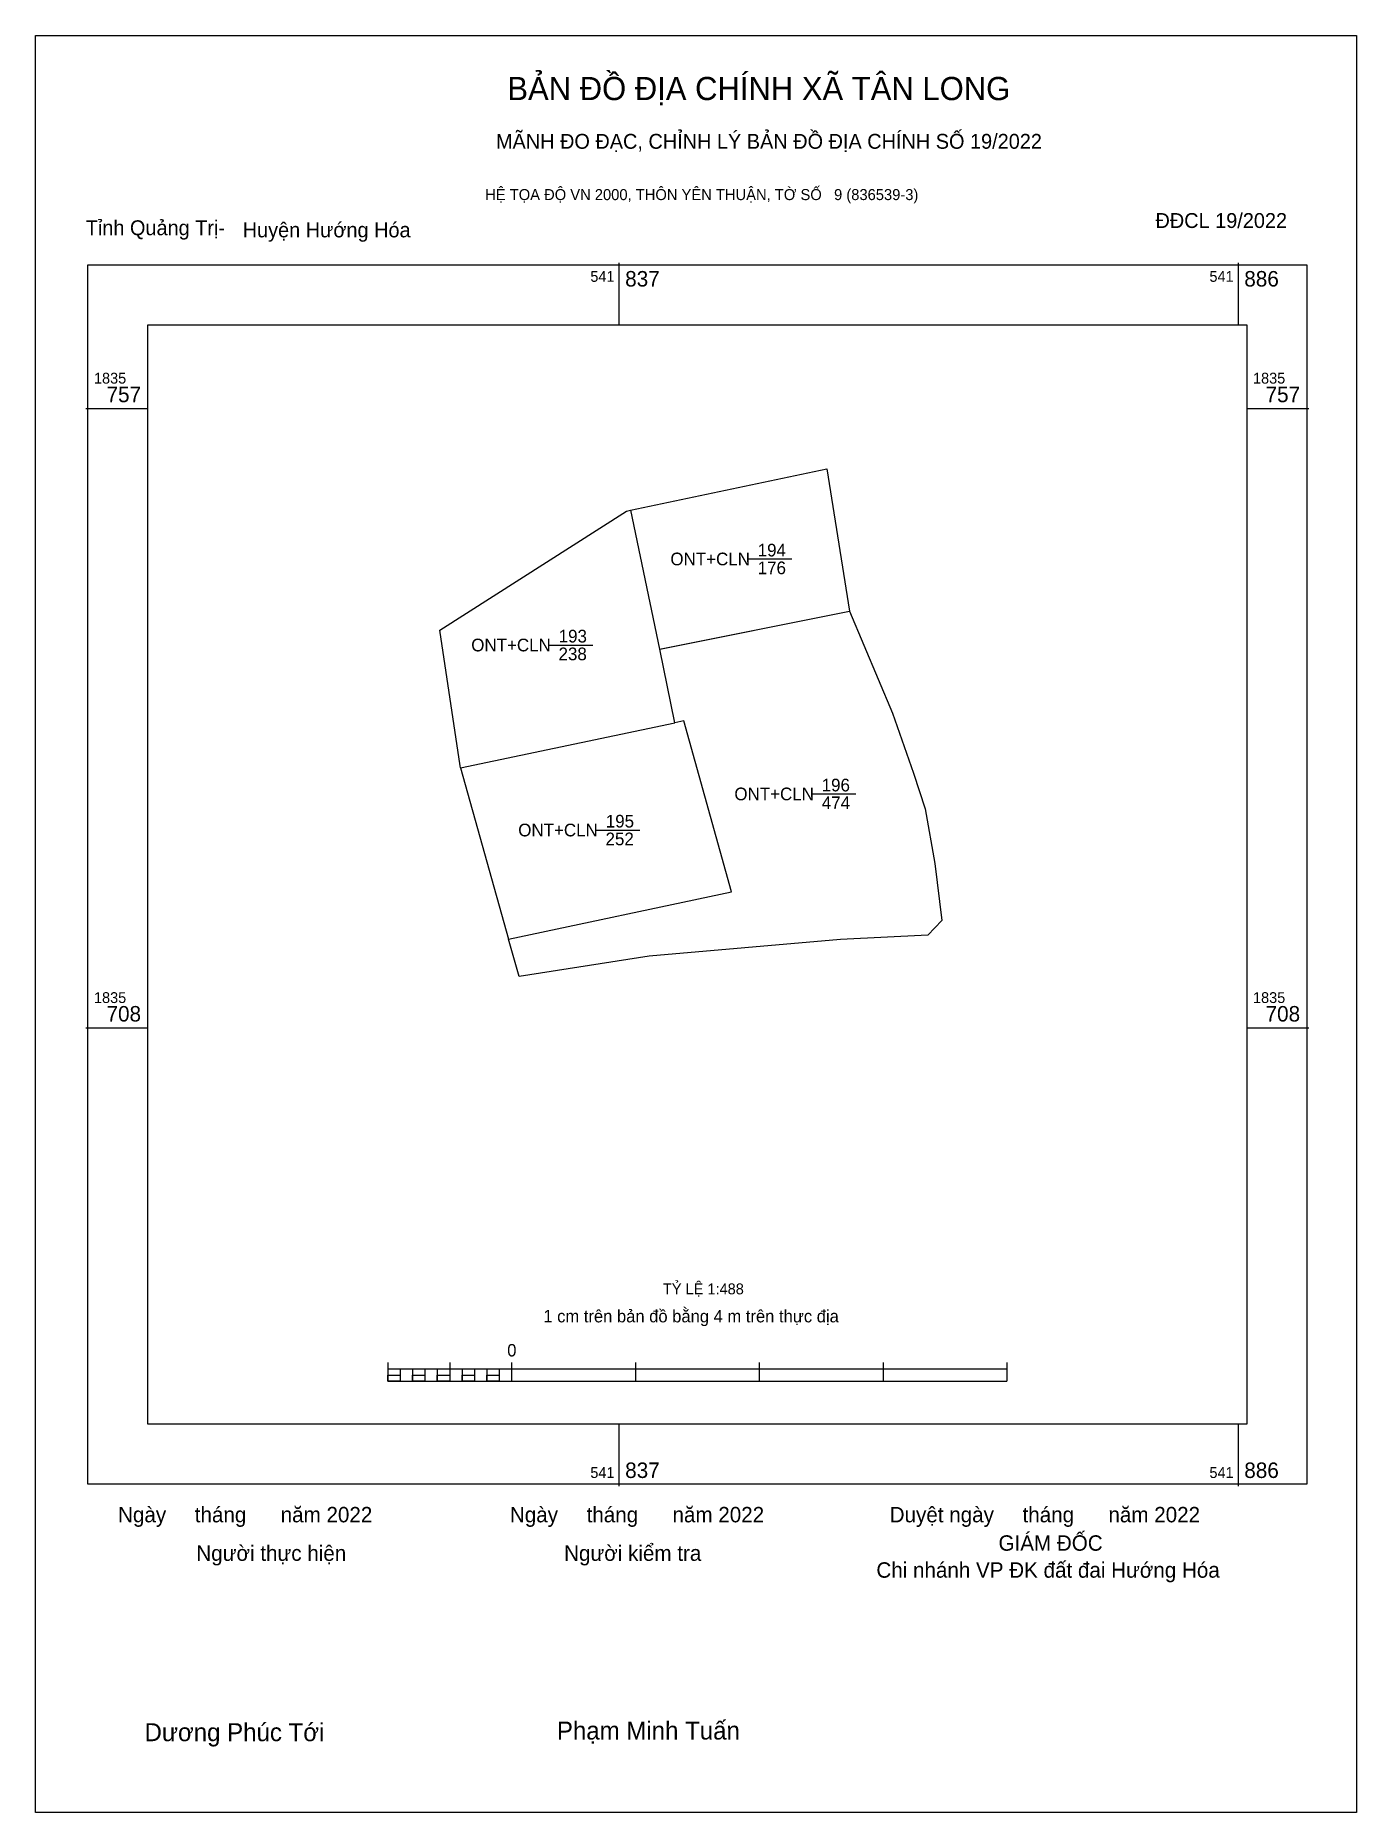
# Model space of a CAD drawing. Extents: x 541791 to 541896, y 1835647 to 1835787.
import ezdxf

# ---------------------------------------------------------------- set-up
doc = ezdxf.new("R2010")
doc.units = 0
for name, color, linetype in [('Level 10', 7, 'Continuous'), ('Level 13', 7, 'Continuous'), ('Level 15', 7, 'Continuous'), ('Level 2', 7, 'Continuous'), ('Level 4', 7, 'Continuous'), ('Level 49', 7, 'Continuous'), ('Level 6', 7, 'Continuous'), ('Level 62', 7, 'Continuous'), ('Level 63', 7, 'Continuous'), ('Level 9', 7, 'Continuous')]:
    doc.layers.add(name, color=color, linetype=linetype)

msp = doc.modelspace()

# ---------------------------------------------------------------- linework, layer by layer
at = {"layer": 'Level 10'}
for p, q in [((541838.43, 1835749.44), (541853.93, 1835752.71)), ((541853.93, 1835752.71), (541855.74, 1835741.47)), ((541838.43, 1835749.44), (541840.72, 1835738.47)), ((541840.72, 1835738.47), (541855.74, 1835741.47)), ((541825.03, 1835729.11), (541841.93, 1835732.66)), ((541825.03, 1835729.11), (541828.81, 1835715.6))]:
    msp.add_line(p, q, dxfattribs=at)
msp.add_lwpolyline([(541825.03, 1835729.11), (541824.99, 1835729.26), (541823.38, 1835739.96), (541838.12, 1835749.37), (541838.43, 1835749.44)], dxfattribs=at)
msp.add_lwpolyline([(541842.65, 1835732.81), (541841.93, 1835732.66), (541840.75, 1835738.48), (541855.74, 1835741.47), (541855.74, 1835741.46), (541859.13, 1835733.42), (541860.78, 1835728.7), (541861.71, 1835725.88), (541862.45, 1835721.57), (541863.02, 1835717.06), (541861.91, 1835715.9), (541855.02, 1835715.55), (541839.92, 1835714.24), (541829.64, 1835712.63), (541828.81, 1835715.6), (541846.42, 1835719.33)], close=True, dxfattribs=at)
msp.add_lwpolyline([(541842.65, 1835732.81), (541841.93, 1835732.66), (541840.75, 1835738.48), (541855.74, 1835741.47), (541855.74, 1835741.46), (541859.13, 1835733.42), (541860.78, 1835728.7), (541861.71, 1835725.88), (541862.45, 1835721.57), (541863.02, 1835717.06), (541861.91, 1835715.9), (541855.02, 1835715.55), (541839.92, 1835714.24), (541829.64, 1835712.63), (541828.81, 1835715.6), (541846.42, 1835719.33)], close=True, dxfattribs=at)
at = {"layer": 'Level 13'}
for p, q in [((541847.74, 1835745.59), (541851.18, 1835745.59)), ((541832.02, 1835738.8), (541835.46, 1835738.8)), ((541852.79, 1835727.05), (541856.23, 1835727.05)), ((541835.73, 1835724.2), (541839.17, 1835724.2))]:
    msp.add_line(p, q, dxfattribs=at)
at = {"layer": 'Level 15'}
msp.add_lwpolyline([(541791.48, 1835786.9), (541895.75, 1835786.9), (541895.75, 1835646.68), (541791.48, 1835646.68)], close=True, dxfattribs=at)
at = {"layer": 'Level 49'}
msp.add_line((541855.74, 1835741.46), (541855.74, 1835741.46), dxfattribs=at)
at = {"layer": 'Level 62'}
msp.add_lwpolyline([(541800.34, 1835764.07), (541887.09, 1835764.07), (541887.09, 1835677.32), (541800.34, 1835677.32)], close=True, dxfattribs=at)
at = {"layer": 'Level 63'}
for p, q in [((541837.53, 1835768.96), (541837.53, 1835764.07)), ((541886.4, 1835768.96), (541886.4, 1835764.07)), ((541795.45, 1835757.47), (541800.34, 1835757.47)), ((541887.09, 1835757.47), (541891.98, 1835757.47)), ((541795.45, 1835708.6), (541800.34, 1835708.6)), ((541887.09, 1835708.6), (541891.98, 1835708.6)), ((541819.28, 1835682.17), (541819.28, 1835680.7)), ((541819.28, 1835681.68), (541868.15, 1835681.68)), ((541820.26, 1835681.68), (541820.26, 1835680.7)), ((541821.24, 1835681.68), (541821.24, 1835680.7)), ((541822.21, 1835681.68), (541822.21, 1835680.7)), ((541823.19, 1835681.68), (541823.19, 1835680.7)), ((541824.17, 1835682.17), (541824.17, 1835680.7)), ((541824.17, 1835681.68), (541824.17, 1835680.7)), ((541825.15, 1835681.68), (541825.15, 1835680.7)), ((541826.12, 1835681.68), (541826.12, 1835680.7)), ((541827.1, 1835681.68), (541827.1, 1835680.7)), ((541828.08, 1835681.68), (541828.08, 1835680.7)), ((541829.05, 1835682.17), (541829.05, 1835680.7)), ((541829.05, 1835681.68), (541829.05, 1835680.7)), ((541838.83, 1835682.17), (541838.83, 1835680.7)), ((541848.6, 1835682.17), (541848.6, 1835680.7)), ((541858.38, 1835682.17), (541858.38, 1835680.7)), ((541868.15, 1835682.17), (541868.15, 1835680.7)), ((541819.28, 1835680.7), (541868.15, 1835680.7)), ((541837.53, 1835677.32), (541837.53, 1835672.43)), ((541886.4, 1835677.32), (541886.4, 1835672.43))]:
    msp.add_line(p, q, dxfattribs=at)
for points in [[(541795.61, 1835768.8), (541891.83, 1835768.8), (541891.83, 1835672.58), (541795.61, 1835672.58)], [(541819.28, 1835681.19), (541820.26, 1835681.19), (541820.26, 1835680.7), (541819.28, 1835680.7)], [(541819.28, 1835681.19), (541820.26, 1835681.19), (541820.26, 1835680.7), (541819.28, 1835680.7)], [(541821.24, 1835681.19), (541822.21, 1835681.19), (541822.21, 1835680.7), (541821.24, 1835680.7)], [(541823.19, 1835681.19), (541824.17, 1835681.19), (541824.17, 1835680.7), (541823.19, 1835680.7)], [(541825.15, 1835681.19), (541826.12, 1835681.19), (541826.12, 1835680.7), (541825.15, 1835680.7)], [(541827.1, 1835681.19), (541828.08, 1835681.19), (541828.08, 1835680.7), (541827.1, 1835680.7)]]:
    msp.add_lwpolyline(points, close=True, dxfattribs=at)

# ---------------------------------------------------------------- texts
at = {"layer": 'Level 13'}
for s, p in [('194', (541848.48, 1835745.79)), ('193', (541832.77, 1835739)), ('196', (541853.53, 1835727.25)), ('195', (541836.49, 1835724.4))]:
    msp.add_text(s, height=1, dxfattribs=at).set_placement(p)
at = {"layer": 'Level 2'}
for p in [(541841.59, 1835745.09), (541825.87, 1835738.3), (541846.64, 1835726.55), (541829.58, 1835723.7)]:
    msp.add_text('ONT+CLN', height=1, dxfattribs=at).set_placement(p)
at = {"layer": 'Level 4'}
for s, p in [('176', (541848.48, 1835744.39)), ('238', (541832.76, 1835737.6)), ('474', (541853.54, 1835725.85)), ('252', (541836.47, 1835723))]:
    msp.add_text(s, height=1, dxfattribs=at).set_placement(p)
at = {"layer": 'Level 6'}
msp.add_text('TỶ LỆ 1:488', height=0.8591, dxfattribs=at).set_placement((541841, 1835687.56))
at = {"layer": 'Level 63'}
for s, height, p in [('BẢN ĐỒ ĐỊA CHÍNH XÃ TÂN LONG', 1.8296, (541828.72, 1835781.8)), ('MÃNH ĐO ĐẠC, CHỈNH LÝ BẢN ĐỒ ĐỊA CHÍNH SỐ 19/2022', 1.174, (541827.82, 1835777.96)), ('HỆ TỌA ĐỘ VN 2000, THÔN YÊN THUẬN, TỜ SỐ   9 (836539-3)', 0.8691, (541826.97, 1835773.91)), ('541', 0.855, (541835.27, 1835767.46)), ('837', 1.222, (541838.02, 1835767.09)), ('541', 0.855, (541884.14, 1835767.46)), ('886', 1.222, (541886.89, 1835767.09)), ('1835', 0.855, (541796.09, 1835759.43)), ('1835', 0.855, (541887.58, 1835759.43)), ('757', 1.222, (541797.08, 1835757.96)), ('757', 1.222, (541888.57, 1835757.96)), ('1835', 0.855, (541796.09, 1835710.55)), ('1835', 0.855, (541887.58, 1835710.55)), ('708', 1.222, (541797.08, 1835709.09)), ('708', 1.222, (541888.57, 1835709.09)), ('1 cm trên bản đồ bằng 4 m trên thực địa', 0.9774, (541831.56, 1835685.35)), ('0', 0.977, (541828.71, 1835682.66)), ('541', 0.855, (541835.27, 1835673.07)), ('837', 1.222, (541838.02, 1835673.07)), ('541', 0.855, (541884.14, 1835673.07)), ('886', 1.222, (541886.89, 1835673.07)), ('Ngày     tháng      năm 2022', 1.2161, (541797.99, 1835669.57)), ('Ngày     tháng      năm 2022', 1.2161, (541828.92, 1835669.57)), ('Duyệt ngày     tháng      năm 2022', 1.2161, (541858.9, 1835669.57)), ('GIÁM ĐỐC', 1.216, (541867.49, 1835667.33)), ('Người thực hiện', 1.2161, (541804.17, 1835666.53)), ('Người kiểm tra', 1.2161, (541833.2, 1835666.53)), ('Chi nhánh VP ĐK đất đai Hướng Hóa', 1.2161, (541857.85, 1835665.2)), ('Dương Phúc Tới', 1.4184, (541800.08, 1835652.3)), ('Phạm Minh Tuấn', 1.4184, (541832.63, 1835652.43))]:
    msp.add_text(s, height=height, dxfattribs=at).set_placement(p)
at = {"layer": 'Level 9'}
for s, p in [('ĐĐCL 19/2022', (541879.88, 1835771.71)), ('Tỉnh Quảng Trị-', (541795.44, 1835771.14)), ('Huyện Hướng Hóa', (541807.83, 1835770.97))]:
    msp.add_text(s, height=1.174, dxfattribs=at).set_placement(p)

doc.saveas('drawing.dxf')
